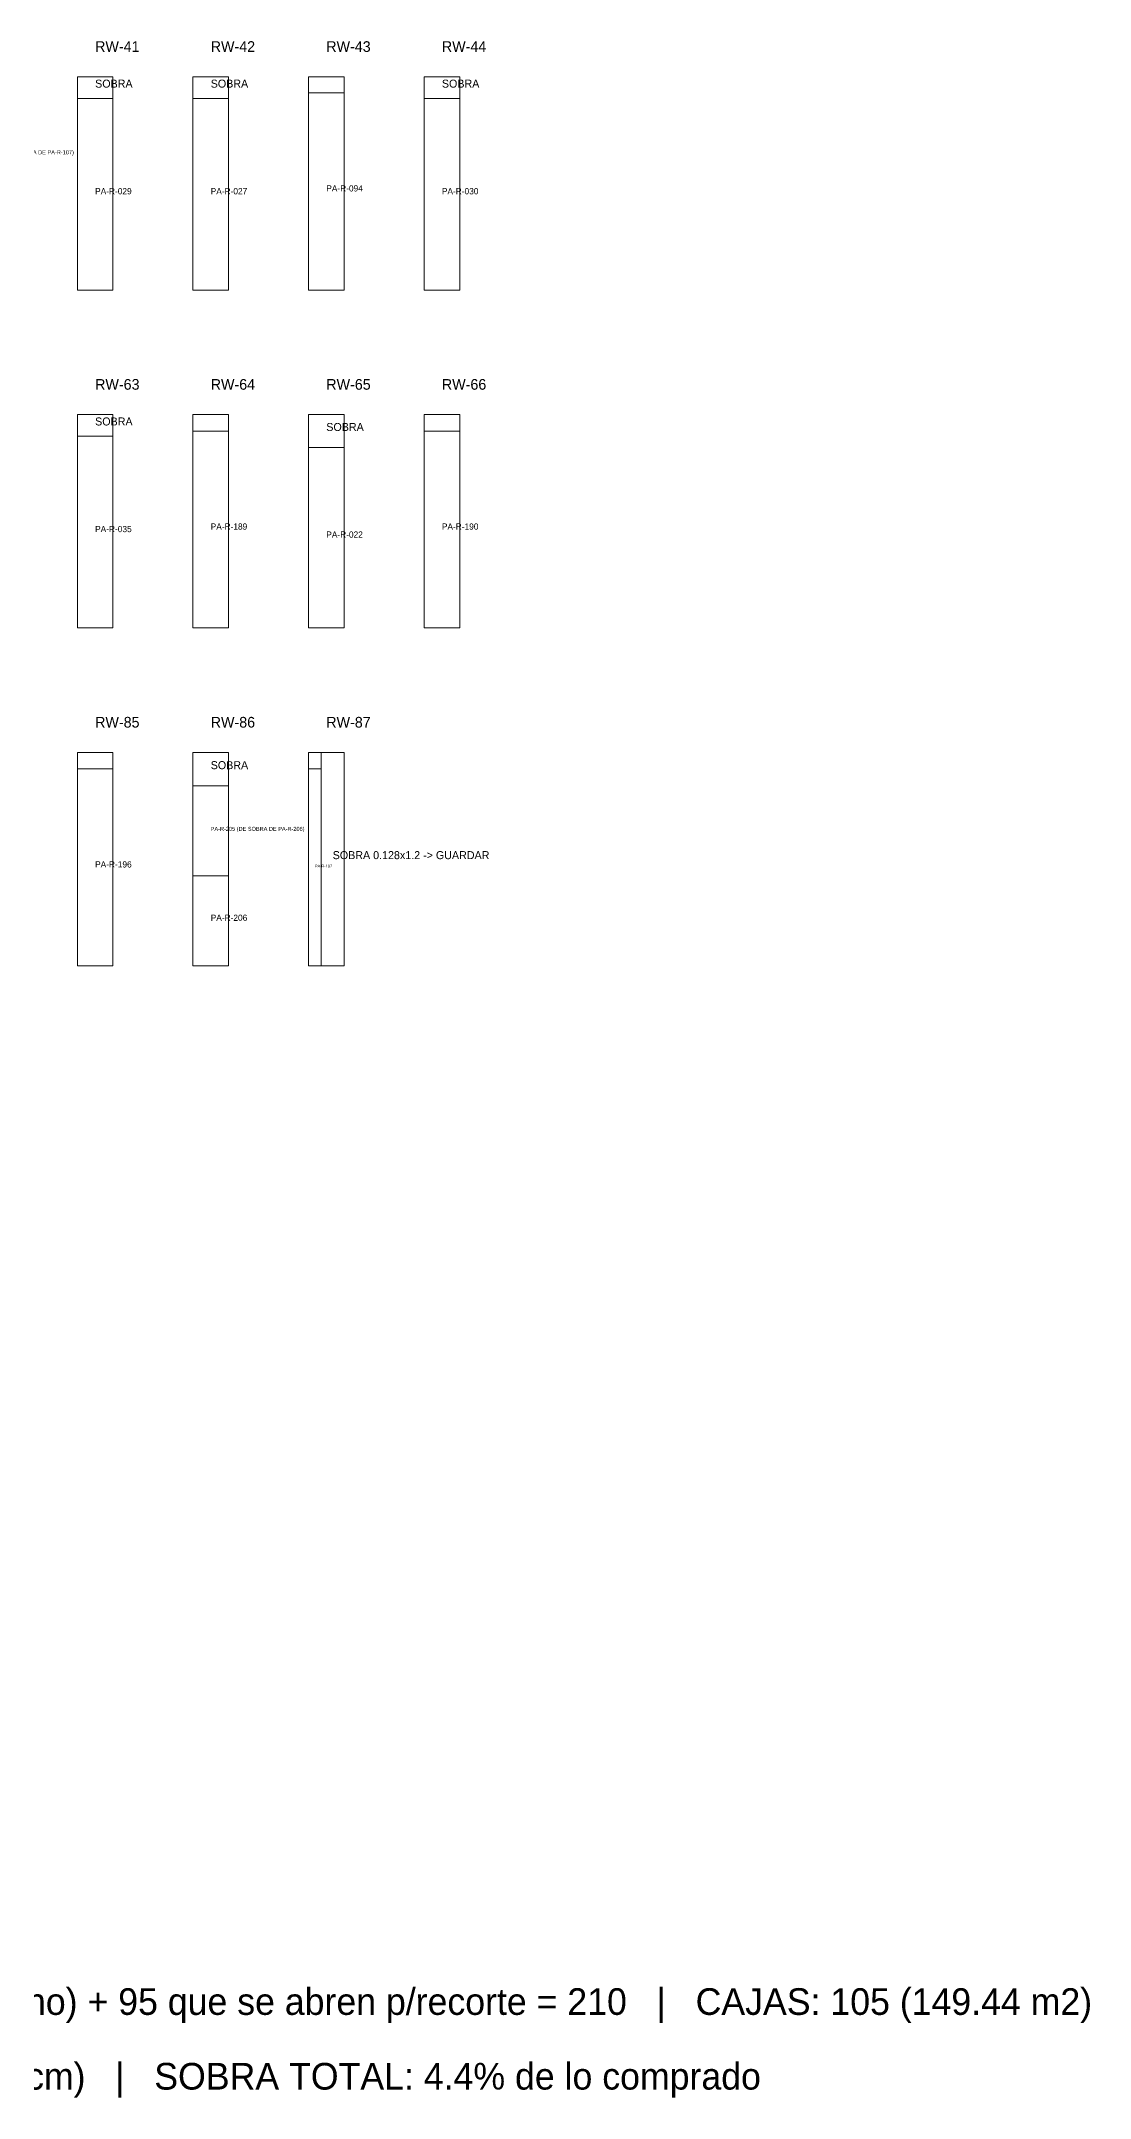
# Model space of a CAD drawing. Header units: metres. Extents: x 489.4 to 571.8, y -144.7 to -79.7.
# Drawn here: x 501.06 to 506.96, y -120.77 to -109.2 of the extents above; entities that cross this region are included whole.
import ezdxf

# ---------------------------------------------------------------- set-up
doc = ezdxf.new("R2010")
doc.units = ezdxf.units.M
for name, color, linetype, lineweight, plot in [('PLAN-CORTE-DESPERDICIO', 1, 'Continuous', 0, False), ('PLAN-CORTE-PIEZAS-A-ABRIR', 7, 'Continuous', 0, False), ('PLAN-CORTE-RECORTES', 3, 'Continuous', 0, False), ('PLAN-CORTE-SOBRANTES', 2, 'Continuous', 0, False), ('PLAN-CORTE-TEXTOS', 5, 'Continuous', 0, False), ('RESUMEN', 5, 'Continuous', 0, False)]:
    doc.layers.add(name, color=color, linetype=linetype, lineweight=lineweight, plot=plot)

msp = doc.modelspace()

# ---------------------------------------------------------------- linework, layer by layer
at = {"layer": 'PLAN-CORTE-DESPERDICIO'}
for points in [[(502.565, -109.49), (502.765, -109.49), (502.765, -109.4), (502.565, -109.4)], [(501.915, -111.393), (502.115, -111.393), (502.115, -111.3), (501.915, -111.3)], [(503.215, -111.393), (503.415, -111.393), (503.415, -111.3), (503.215, -111.3)], [(501.265, -113.293), (501.465, -113.293), (501.465, -113.2), (501.265, -113.2)], [(502.565, -113.293), (502.637, -113.293), (502.637, -113.2), (502.565, -113.2)]]:
    msp.add_lwpolyline(points, close=True, dxfattribs=at)
at = {"layer": 'PLAN-CORTE-PIEZAS-A-ABRIR'}
for points in [[(501.265, -110.6), (501.465, -110.6), (501.465, -109.4), (501.265, -109.4)], [(501.915, -110.6), (502.115, -110.6), (502.115, -109.4), (501.915, -109.4)], [(502.565, -110.6), (502.765, -110.6), (502.765, -109.4), (502.565, -109.4)], [(503.215, -110.6), (503.415, -110.6), (503.415, -109.4), (503.215, -109.4)], [(501.265, -112.5), (501.465, -112.5), (501.465, -111.3), (501.265, -111.3)], [(501.915, -112.5), (502.115, -112.5), (502.115, -111.3), (501.915, -111.3)], [(502.565, -112.5), (502.765, -112.5), (502.765, -111.3), (502.565, -111.3)], [(503.215, -112.5), (503.415, -112.5), (503.415, -111.3), (503.215, -111.3)], [(501.265, -114.4), (501.465, -114.4), (501.465, -113.2), (501.265, -113.2)], [(501.915, -114.4), (502.115, -114.4), (502.115, -113.2), (501.915, -113.2)], [(502.565, -114.4), (502.765, -114.4), (502.765, -113.2), (502.565, -113.2)]]:
    msp.add_lwpolyline(points, close=True, dxfattribs=at)
at = {"layer": 'PLAN-CORTE-RECORTES'}
for points in [[(501.265, -110.6), (501.465, -110.6), (501.465, -109.522), (501.265, -109.522)], [(501.915, -110.6), (502.115, -110.6), (502.115, -109.522), (501.915, -109.522)], [(502.565, -110.6), (502.765, -110.6), (502.765, -109.49), (502.565, -109.49)], [(503.215, -110.6), (503.415, -110.6), (503.415, -109.522), (503.215, -109.522)], [(501.265, -112.5), (501.465, -112.5), (501.465, -111.422), (501.265, -111.422)], [(501.915, -112.5), (502.115, -112.5), (502.115, -111.393), (501.915, -111.393)], [(502.565, -112.5), (502.765, -112.5), (502.765, -111.484), (502.565, -111.484)], [(503.215, -112.5), (503.415, -112.5), (503.415, -111.393), (503.215, -111.393)], [(501.265, -114.4), (501.465, -114.4), (501.465, -113.293), (501.265, -113.293)], [(502.565, -114.4), (502.637, -114.4), (502.637, -113.293), (502.565, -113.293)], [(501.915, -113.894), (502.115, -113.894), (502.115, -113.387), (501.915, -113.387)], [(501.915, -114.4), (502.115, -114.4), (502.115, -113.894), (501.915, -113.894)]]:
    msp.add_lwpolyline(points, close=True, dxfattribs=at)
at = {"layer": 'PLAN-CORTE-SOBRANTES'}
for points in [[(501.265, -109.522), (501.465, -109.522), (501.465, -109.4), (501.265, -109.4)], [(501.915, -109.522), (502.115, -109.522), (502.115, -109.4), (501.915, -109.4)], [(503.215, -109.522), (503.415, -109.522), (503.415, -109.4), (503.215, -109.4)], [(501.265, -111.422), (501.465, -111.422), (501.465, -111.3), (501.265, -111.3)], [(502.565, -111.484), (502.765, -111.484), (502.765, -111.3), (502.565, -111.3)], [(501.915, -113.387), (502.115, -113.387), (502.115, -113.2), (501.915, -113.2)], [(502.637, -114.4), (502.765, -114.4), (502.765, -113.2), (502.637, -113.2)]]:
    msp.add_lwpolyline(points, close=True, dxfattribs=at)

# ---------------------------------------------------------------- texts
at = {"layer": 'PLAN-CORTE-TEXTOS'}
for s, height, p in [('RW-41', 0.06, (501.365, -109.26)), ('RW-42', 0.06, (502.015, -109.26)), ('RW-43', 0.06, (502.665, -109.26)), ('RW-44', 0.06, (503.315, -109.26)), ('SOBRA', 0.045, (501.365, -109.461)), ('SOBRA', 0.045, (502.015, -109.461)), ('SOBRA', 0.045, (503.315, -109.461)), ('PA-R-106 (DE SOBRA DE PA-R-107)', 0.02283, (500.715, -109.836)), ('PA-R-029', 0.035, (501.365, -110.061)), ('PA-R-027', 0.035, (502.015, -110.061)), ('PA-R-094', 0.035, (502.665, -110.045)), ('PA-R-030', 0.035, (503.315, -110.061)), ('RW-63', 0.06, (501.365, -111.16)), ('RW-64', 0.06, (502.015, -111.16)), ('RW-65', 0.06, (502.665, -111.16)), ('RW-66', 0.06, (503.315, -111.16)), ('SOBRA', 0.045, (501.365, -111.361)), ('SOBRA', 0.045, (502.665, -111.392)), ('PA-R-035', 0.035, (501.365, -111.961)), ('PA-R-189', 0.035, (502.015, -111.947)), ('PA-R-022', 0.035, (502.665, -111.992)), ('PA-R-190', 0.035, (503.315, -111.947)), ('RW-85', 0.06, (501.365, -113.06)), ('RW-86', 0.06, (502.015, -113.06)), ('RW-87', 0.06, (502.665, -113.06)), ('SOBRA', 0.045, (502.015, -113.294)), ('PA-R-205 (DE SOBRA DE PA-R-206)', 0.02269, (502.015, -113.641)), ('PA-R-196', 0.035, (501.365, -113.847)), ('SOBRA 0.128x1.2 -> GUARDAR', 0.045, (502.701, -113.8)), ('PA-R-197', 0.016, (502.601, -113.847)), ('PA-R-206', 0.035, (502.015, -114.147))]:
    msp.add_text(s, height=height, dxfattribs=at).set_placement(p)
at = {"layer": 'RESUMEN'}
for s, p in [('PIEZAS QUE SE COMPRAN: 91 enteras del plano + 24 enteras extra (descansos de escalera y muro de regadera, fuera del plano) + 95 que se abren p/recorte = 210   |   CAJAS: 105 (149.44 m2)', (489.565, -120.3)), ('SOBRANTE REUTILIZABLE: 2.81 m2 en 31 pzas -> GUARDAR EN RESERVA   |   DESPERDICIO: 3.82 m2 (109 pedazos <10 cm)   |   SOBRA TOTAL: 4.4% de lo comprado', (489.565, -120.72))]:
    msp.add_text(s, height=0.15, dxfattribs=at).set_placement(p)

doc.saveas('drawing.dxf')
